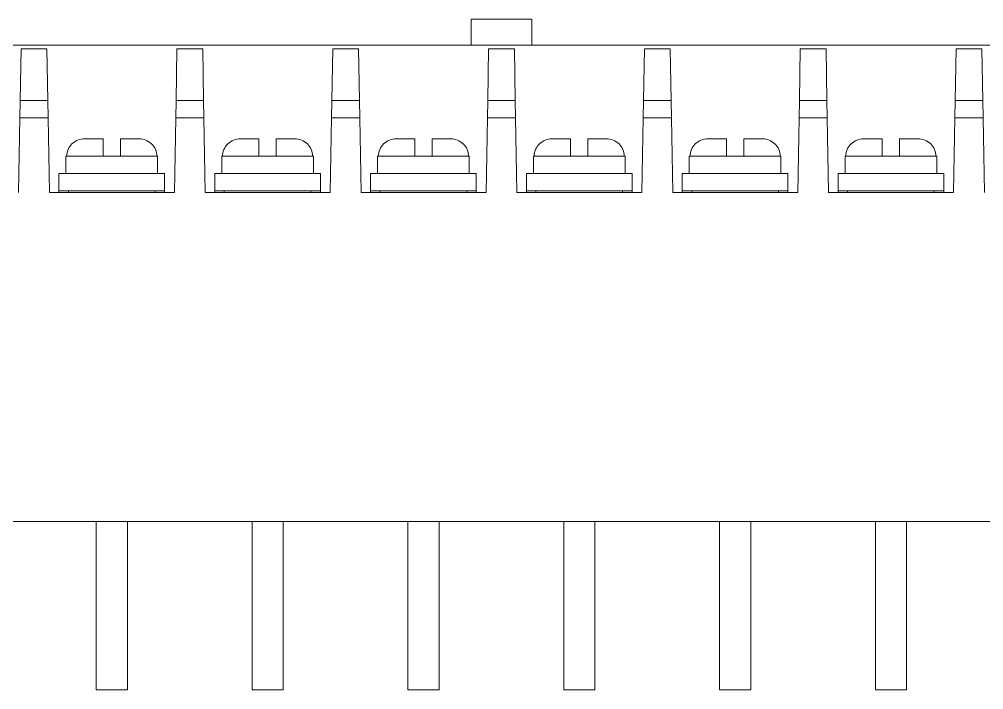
# Model space of a CAD drawing. Header units: millimetres. Extents: x -195 to 1349, y 148 to 750.
# Drawn here: x 217.3 to 273, y 625.6 to 664.3 of the extents above; entities that cross this region are included whole.
import ezdxf

# ---------------------------------------------------------------- set-up
doc = ezdxf.new("R2010")
doc.units = ezdxf.units.MM
doc.layers.add('100', color=7, linetype='CONTINUOUS', true_color=0xffffff)
doc.layers.add('3', color=7, linetype='CONTINUOUS', true_color=0xffffff)

msp = doc.modelspace()

# ---------------------------------------------------------------- linework, layer by layer
at = {"layer": '100', "color": 7, "linetype": 'Continuous', "lineweight": 13}
for p, q in [((243.433, 664.331), (246.933, 664.331)), ((243.433, 664.331), (243.433, 662.831)), ((246.933, 664.331), (246.933, 662.831)), ((280.443, 662.831), (209.923, 662.831)), ((217.441, 662.631), (217.389, 659.646)), ((218.927, 662.631), (217.441, 662.631)), ((218.979, 659.646), (218.927, 662.631)), ((226.441, 662.631), (226.389, 659.646)), ((227.927, 662.631), (226.441, 662.631)), ((227.979, 659.646), (227.927, 662.631)), ((235.441, 662.631), (235.388, 659.646)), ((236.926, 662.631), (235.441, 662.631)), ((236.978, 659.646), (236.926, 662.631)), ((244.44, 662.631), (244.388, 659.646)), ((245.926, 662.631), (244.44, 662.631)), ((245.978, 659.646), (245.926, 662.631)), ((253.44, 662.631), (253.388, 659.646)), ((254.926, 662.631), (253.44, 662.631)), ((254.978, 659.646), (254.926, 662.631)), ((262.44, 662.631), (262.388, 659.646)), ((263.926, 662.631), (262.44, 662.631)), ((263.926, 662.631), (263.978, 659.646)), ((271.44, 662.631), (271.388, 659.646)), ((272.925, 662.631), (271.44, 662.631)), ((272.925, 662.631), (272.978, 659.646)), ((217.389, 659.646), (217.372, 658.651)), ((217.389, 659.646), (218.979, 659.646)), ((218.996, 658.651), (218.979, 659.646)), ((226.389, 659.646), (226.371, 658.651)), ((226.389, 659.646), (227.979, 659.646)), ((227.996, 658.651), (227.979, 659.646)), ((235.388, 659.646), (235.371, 658.651)), ((235.388, 659.646), (236.978, 659.646)), ((236.996, 658.651), (236.978, 659.646)), ((244.388, 659.646), (244.371, 658.651)), ((244.388, 659.646), (245.978, 659.646)), ((245.996, 658.651), (245.978, 659.646)), ((253.388, 659.646), (253.371, 658.651)), ((253.388, 659.646), (254.978, 659.646)), ((254.995, 658.651), (254.978, 659.646)), ((262.388, 659.646), (262.37, 658.651)), ((262.388, 659.646), (263.978, 659.646)), ((263.978, 659.646), (263.995, 658.651)), ((271.388, 659.646), (271.37, 658.651)), ((271.388, 659.646), (272.978, 659.646)), ((272.995, 658.651), (272.978, 659.646)), ((217.296, 654.328), (217.372, 658.651)), ((218.996, 658.651), (217.372, 658.651)), ((219.072, 654.328), (218.996, 658.651)), ((226.296, 654.328), (226.371, 658.651)), ((227.996, 658.651), (226.371, 658.651)), ((228.071, 654.328), (227.996, 658.651)), ((235.296, 654.328), (235.371, 658.651)), ((236.996, 658.651), (235.371, 658.651)), ((237.071, 654.328), (236.996, 658.651)), ((244.295, 654.328), (244.371, 658.651)), ((245.996, 658.651), (244.371, 658.651)), ((246.071, 654.328), (245.996, 658.651)), ((253.295, 654.328), (253.371, 658.651)), ((254.995, 658.651), (253.371, 658.651)), ((255.071, 654.328), (254.995, 658.651)), ((262.295, 654.328), (262.37, 658.651)), ((263.995, 658.651), (262.37, 658.651)), ((264.071, 654.328), (263.995, 658.651)), ((271.295, 654.328), (271.37, 658.651)), ((272.995, 658.651), (271.37, 658.651)), ((273.07, 654.328), (272.995, 658.651)), ((219.072, 654.328), (226.296, 654.328)), ((228.071, 654.328), (235.296, 654.328)), ((237.071, 654.328), (244.295, 654.328)), ((246.071, 654.328), (253.295, 654.328)), ((255.071, 654.328), (262.295, 654.328)), ((264.071, 654.328), (271.295, 654.328)), ((157.025, 635.332), (333.341, 635.332))]:
    msp.add_line(p, q, dxfattribs=at)
at = {"layer": '3', "color": 7, "linetype": 'Continuous', "lineweight": 13}
for p, q in [((221.102, 657.428), (222.175, 657.428)), ((223.175, 657.428), (224.247, 657.428)), ((230.102, 657.428), (231.174, 657.428)), ((232.174, 657.428), (233.247, 657.428)), ((239.102, 657.428), (240.174, 657.428)), ((241.174, 657.428), (242.247, 657.428)), ((248.102, 657.428), (249.174, 657.428)), ((250.174, 657.428), (251.246, 657.428)), ((257.101, 657.428), (258.174, 657.428)), ((259.174, 657.428), (260.246, 657.428)), ((266.101, 657.428), (267.174, 657.428)), ((268.174, 657.428), (269.246, 657.428)), ((220.025, 656.428), (220.025, 655.428)), ((220.072, 656.428), (220.025, 656.428)), ((222.175, 656.428), (220.072, 656.428)), ((223.175, 656.428), (222.175, 656.428)), ((225.277, 656.428), (223.175, 656.428)), ((225.277, 656.428), (225.325, 656.428)), ((225.325, 655.428), (225.325, 656.428)), ((229.024, 656.428), (229.024, 655.428)), ((229.072, 656.428), (229.024, 656.428)), ((231.174, 656.428), (229.072, 656.428)), ((232.174, 656.428), (231.174, 656.428)), ((234.277, 656.428), (232.174, 656.428)), ((234.277, 656.428), (234.324, 656.428)), ((234.324, 655.428), (234.324, 656.428)), ((238.024, 656.428), (238.024, 655.428)), ((238.072, 656.428), (238.024, 656.428)), ((240.174, 656.428), (238.072, 656.428)), ((241.174, 656.428), (240.174, 656.428)), ((243.277, 656.428), (241.174, 656.428)), ((243.277, 656.428), (243.324, 656.428)), ((243.324, 655.428), (243.324, 656.428)), ((247.024, 656.428), (247.024, 655.428)), ((247.072, 656.428), (247.024, 656.428)), ((249.174, 656.428), (247.072, 656.428)), ((250.174, 656.428), (249.174, 656.428)), ((252.276, 656.428), (250.174, 656.428)), ((252.276, 656.428), (252.324, 656.428)), ((252.324, 655.428), (252.324, 656.428)), ((256.024, 656.428), (256.024, 655.428)), ((256.071, 656.428), (256.024, 656.428)), ((258.174, 656.428), (256.071, 656.428)), ((259.174, 656.428), (258.174, 656.428)), ((261.276, 656.428), (259.174, 656.428)), ((261.276, 656.428), (261.324, 656.428)), ((261.324, 655.428), (261.324, 656.428)), ((265.024, 656.428), (265.024, 655.428)), ((265.071, 656.428), (265.024, 656.428)), ((267.174, 656.428), (265.071, 656.428)), ((268.174, 656.428), (267.174, 656.428)), ((270.276, 656.428), (268.174, 656.428)), ((270.276, 656.428), (270.324, 656.428)), ((270.324, 655.428), (270.324, 656.428)), ((219.625, 654.428), (219.625, 655.428)), ((225.725, 655.428), (219.625, 655.428)), ((225.725, 654.428), (225.725, 655.428)), ((228.624, 654.428), (228.624, 655.428)), ((234.724, 655.428), (228.624, 655.428)), ((234.724, 654.428), (234.724, 655.428)), ((243.724, 655.428), (237.624, 655.428)), ((237.624, 654.428), (237.624, 655.428)), ((243.724, 654.428), (243.724, 655.428)), ((246.624, 654.428), (246.624, 655.428)), ((252.724, 655.428), (246.624, 655.428)), ((252.724, 654.428), (252.724, 655.428)), ((261.724, 655.428), (255.624, 655.428)), ((255.624, 654.428), (255.624, 655.428)), ((261.724, 654.428), (261.724, 655.428)), ((264.624, 654.428), (264.624, 655.428)), ((270.724, 655.428), (264.624, 655.428)), ((270.724, 654.428), (270.724, 655.428)), ((225.725, 654.428), (219.625, 654.428)), ((219.625, 654.428), (219.625, 654.328)), ((220.175, 654.428), (219.625, 654.428)), ((220.175, 654.428), (225.175, 654.428)), ((220.175, 654.328), (220.175, 654.428)), ((225.725, 654.428), (225.175, 654.428)), ((225.175, 654.428), (225.175, 654.328)), ((225.725, 654.428), (225.725, 654.328)), ((228.624, 654.428), (228.624, 654.328)), ((229.174, 654.428), (228.624, 654.428)), ((234.724, 654.428), (228.624, 654.428)), ((229.174, 654.428), (234.174, 654.428)), ((229.174, 654.328), (229.174, 654.428)), ((234.724, 654.428), (234.174, 654.428)), ((234.174, 654.428), (234.174, 654.328)), ((234.724, 654.428), (234.724, 654.328)), ((237.624, 654.428), (237.624, 654.328)), ((238.174, 654.428), (237.624, 654.428)), ((243.724, 654.428), (237.624, 654.428)), ((238.174, 654.428), (243.174, 654.428)), ((238.174, 654.328), (238.174, 654.428)), ((243.724, 654.428), (243.174, 654.428)), ((243.174, 654.428), (243.174, 654.328)), ((243.724, 654.428), (243.724, 654.328)), ((246.624, 654.428), (246.624, 654.328)), ((247.174, 654.428), (246.624, 654.428)), ((252.724, 654.428), (246.624, 654.428)), ((247.174, 654.428), (252.174, 654.428)), ((247.174, 654.328), (247.174, 654.428)), ((252.724, 654.428), (252.174, 654.428)), ((252.174, 654.428), (252.174, 654.328)), ((252.724, 654.428), (252.724, 654.328)), ((255.624, 654.428), (255.624, 654.328)), ((256.174, 654.428), (255.624, 654.428)), ((261.724, 654.428), (255.624, 654.428)), ((256.174, 654.428), (261.174, 654.428)), ((256.174, 654.328), (256.174, 654.428)), ((261.724, 654.428), (261.174, 654.428)), ((261.174, 654.428), (261.174, 654.328)), ((261.724, 654.428), (261.724, 654.328)), ((264.624, 654.428), (264.624, 654.328)), ((265.174, 654.428), (264.624, 654.428)), ((270.724, 654.428), (264.624, 654.428)), ((265.174, 654.428), (270.174, 654.428)), ((265.174, 654.328), (265.174, 654.428)), ((270.724, 654.428), (270.174, 654.428)), ((270.174, 654.428), (270.174, 654.328)), ((270.724, 654.428), (270.724, 654.328)), ((221.775, 635.332), (221.775, 625.628)), ((223.575, 625.628), (223.575, 635.332)), ((230.774, 635.332), (230.774, 625.628)), ((232.574, 625.628), (232.574, 635.332)), ((239.774, 635.332), (239.774, 625.628)), ((241.574, 625.628), (241.574, 635.332)), ((248.774, 635.332), (248.774, 625.628)), ((250.574, 625.628), (250.574, 635.332)), ((257.774, 635.332), (257.774, 625.628)), ((259.574, 625.628), (259.574, 635.332)), ((266.774, 635.332), (266.774, 625.628)), ((268.574, 625.628), (268.574, 635.332)), ((223.575, 625.628), (221.775, 625.628)), ((232.574, 625.628), (230.774, 625.628)), ((241.574, 625.628), (239.774, 625.628)), ((250.574, 625.628), (248.774, 625.628)), ((259.574, 625.628), (257.774, 625.628)), ((268.574, 625.628), (266.774, 625.628))]:
    msp.add_line(p, q, dxfattribs=at)
for points, knots in [([(220.072, 656.428), (220.072, 656.56), (220.1, 656.694), (220.204, 656.938), (220.281, 657.049), (220.57, 657.326), (220.836, 657.428), (221.102, 657.428)], [0, 0, 0, 0, 0.25, 0.25, 0.5, 0.5, 1, 1, 1, 1]), ([(222.175, 656.428), (222.175, 656.562), (222.175, 656.694), (222.175, 656.939), (222.175, 657.05), (222.175, 657.234), (222.175, 657.307), (222.175, 657.404), (222.175, 657.428), (222.175, 657.428)], [0, 0, 0, 0, 0.250139, 0.250139, 0.500277, 0.500277, 0.750416, 0.750416, 1, 1, 1, 1]), ([(223.175, 656.428), (223.175, 656.562), (223.175, 656.695), (223.175, 656.939), (223.175, 657.05), (223.175, 657.234), (223.175, 657.307), (223.175, 657.403), (223.175, 657.428), (223.175, 657.428)], [0, 0, 0, 0, 0.250137, 0.250137, 0.500273, 0.500273, 0.75041, 0.75041, 1, 1, 1, 1]), ([(225.277, 656.428), (225.277, 656.694), (225.165, 656.957), (224.777, 657.328), (224.514, 657.428), (224.247, 657.428)], [0, 0, 0, 0, 0.5, 0.5, 1, 1, 1, 1]), ([(229.072, 656.428), (229.072, 656.56), (229.099, 656.694), (229.204, 656.938), (229.281, 657.049), (229.57, 657.326), (229.836, 657.428), (230.102, 657.428)], [0, 0, 0, 0, 0.25, 0.25, 0.5, 0.5, 1, 1, 1, 1]), ([(231.174, 656.428), (231.174, 656.562), (231.174, 656.694), (231.174, 656.939), (231.174, 657.05), (231.174, 657.234), (231.174, 657.307), (231.174, 657.404), (231.174, 657.428), (231.174, 657.428)], [0, 0, 0, 0, 0.250139, 0.250139, 0.500277, 0.500277, 0.750416, 0.750416, 1, 1, 1, 1]), ([(232.174, 656.428), (232.174, 656.562), (232.174, 656.695), (232.174, 656.939), (232.174, 657.05), (232.174, 657.234), (232.174, 657.307), (232.174, 657.403), (232.174, 657.428), (232.174, 657.428)], [0, 0, 0, 0, 0.250137, 0.250137, 0.500273, 0.500273, 0.75041, 0.75041, 1, 1, 1, 1]), ([(234.277, 656.428), (234.277, 656.694), (234.164, 656.957), (233.777, 657.328), (233.514, 657.428), (233.247, 657.428)], [0, 0, 0, 0, 0.5, 0.5, 1, 1, 1, 1]), ([(238.072, 656.428), (238.072, 656.56), (238.099, 656.694), (238.204, 656.938), (238.281, 657.049), (238.57, 657.326), (238.836, 657.428), (239.102, 657.428)], [0, 0, 0, 0, 0.25, 0.25, 0.5, 0.5, 1, 1, 1, 1]), ([(240.174, 656.428), (240.174, 656.562), (240.174, 656.694), (240.174, 656.939), (240.174, 657.05), (240.174, 657.234), (240.174, 657.307), (240.174, 657.404), (240.174, 657.428), (240.174, 657.428)], [0, 0, 0, 0, 0.250139, 0.250139, 0.500277, 0.500277, 0.750416, 0.750416, 1, 1, 1, 1]), ([(241.174, 656.428), (241.174, 656.562), (241.174, 656.695), (241.174, 656.939), (241.174, 657.05), (241.174, 657.234), (241.174, 657.307), (241.174, 657.403), (241.174, 657.428), (241.174, 657.428)], [0, 0, 0, 0, 0.250137, 0.250137, 0.500273, 0.500273, 0.75041, 0.75041, 1, 1, 1, 1]), ([(243.277, 656.428), (243.277, 656.694), (243.164, 656.957), (242.777, 657.328), (242.513, 657.428), (242.247, 657.428)], [0, 0, 0, 0, 0.5, 0.5, 1, 1, 1, 1]), ([(247.072, 656.428), (247.072, 656.56), (247.099, 656.694), (247.204, 656.938), (247.281, 657.049), (247.57, 657.326), (247.836, 657.428), (248.102, 657.428)], [0, 0, 0, 0, 0.25, 0.25, 0.5, 0.5, 1, 1, 1, 1]), ([(249.174, 656.428), (249.174, 656.562), (249.174, 656.694), (249.174, 656.939), (249.174, 657.05), (249.174, 657.234), (249.174, 657.307), (249.174, 657.404), (249.174, 657.428), (249.174, 657.428)], [0, 0, 0, 0, 0.250139, 0.250139, 0.500277, 0.500277, 0.750416, 0.750416, 1, 1, 1, 1]), ([(250.174, 656.428), (250.174, 656.562), (250.174, 656.695), (250.174, 656.939), (250.174, 657.05), (250.174, 657.234), (250.174, 657.307), (250.174, 657.403), (250.174, 657.428), (250.174, 657.428)], [0, 0, 0, 0, 0.250137, 0.250137, 0.500273, 0.500273, 0.75041, 0.75041, 1, 1, 1, 1]), ([(252.276, 656.428), (252.276, 656.694), (252.164, 656.957), (251.776, 657.328), (251.513, 657.428), (251.246, 657.428)], [0, 0, 0, 0, 0.5, 0.5, 1, 1, 1, 1]), ([(256.071, 656.428), (256.071, 656.56), (256.099, 656.694), (256.203, 656.938), (256.281, 657.049), (256.569, 657.326), (256.835, 657.428), (257.101, 657.428)], [0, 0, 0, 0, 0.25, 0.25, 0.5, 0.5, 1, 1, 1, 1]), ([(258.174, 656.428), (258.174, 656.562), (258.174, 656.694), (258.174, 656.939), (258.174, 657.05), (258.174, 657.234), (258.174, 657.307), (258.174, 657.404), (258.174, 657.428), (258.174, 657.428)], [0, 0, 0, 0, 0.250139, 0.250139, 0.500277, 0.500277, 0.750416, 0.750416, 1, 1, 1, 1]), ([(259.174, 656.428), (259.174, 656.562), (259.174, 656.695), (259.174, 656.939), (259.174, 657.05), (259.174, 657.234), (259.174, 657.307), (259.174, 657.403), (259.174, 657.428), (259.174, 657.428)], [0, 0, 0, 0, 0.250137, 0.250137, 0.500273, 0.500273, 0.75041, 0.75041, 1, 1, 1, 1]), ([(261.276, 656.428), (261.276, 656.694), (261.164, 656.957), (260.776, 657.328), (260.513, 657.428), (260.246, 657.428)], [0, 0, 0, 0, 0.5, 0.5, 1, 1, 1, 1]), ([(265.071, 656.428), (265.071, 656.56), (265.099, 656.694), (265.203, 656.938), (265.28, 657.049), (265.569, 657.326), (265.835, 657.428), (266.101, 657.428)], [0, 0, 0, 0, 0.25, 0.25, 0.5, 0.5, 1, 1, 1, 1]), ([(267.174, 656.428), (267.174, 656.562), (267.174, 656.694), (267.174, 656.939), (267.174, 657.05), (267.174, 657.234), (267.174, 657.307), (267.174, 657.404), (267.174, 657.428), (267.174, 657.428)], [0, 0, 0, 0, 0.250139, 0.250139, 0.500277, 0.500277, 0.750416, 0.750416, 1, 1, 1, 1]), ([(268.174, 656.428), (268.174, 656.562), (268.174, 656.695), (268.174, 656.939), (268.174, 657.05), (268.174, 657.234), (268.174, 657.307), (268.174, 657.403), (268.174, 657.428), (268.174, 657.428)], [0, 0, 0, 0, 0.250137, 0.250137, 0.500273, 0.500273, 0.75041, 0.75041, 1, 1, 1, 1]), ([(270.276, 656.428), (270.276, 656.694), (270.163, 656.957), (269.776, 657.328), (269.513, 657.428), (269.246, 657.428)], [0, 0, 0, 0, 0.5, 0.5, 1, 1, 1, 1])]:
    msp.add_open_spline(points, degree=3, knots=knots, dxfattribs=at)

doc.saveas('drawing.dxf')
